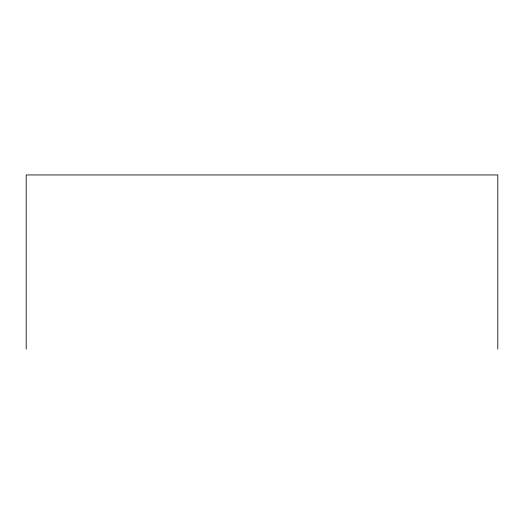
<?xml version="1.0" encoding="UTF-8"?>
<svg xmlns="http://www.w3.org/2000/svg" width="524" height="524" viewBox="0 0 524 524"><rect width="100%" height="100%" fill="white"/><g stroke="black" fill="none" stroke-linecap="round" stroke-linejoin="round"><path stroke-width="0.79" d="M497.8 349.056L497.8 174.944L26.2 174.944L26.2 349.056"/></g></svg>
